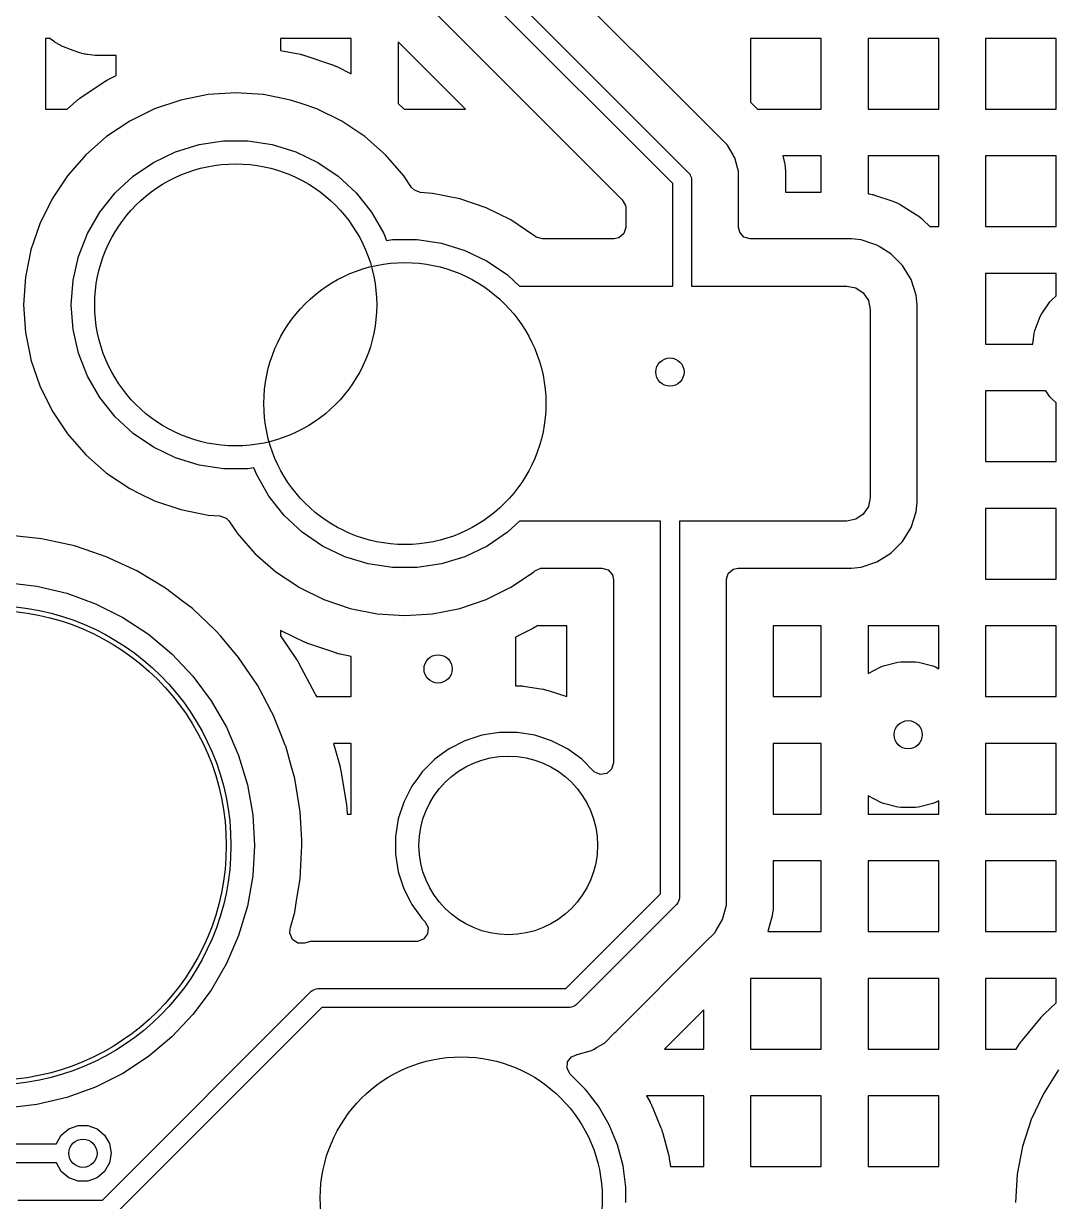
# Model space of a CAD drawing. Extents: x 2.49 to 8.57, y -5.87 to -1.87.
# Drawn here: x 6.8671 to 7.3001, y -3.3516 to -2.8583 of the extents above; entities that cross this region are included whole.
import ezdxf

# ---------------------------------------------------------------- set-up
doc = ezdxf.new("R2010")
doc.units = 0
doc.header["$MEASUREMENT"] = 0
doc.layers.add('BLACK', color=7, linetype='CONTINUOUS')

msp = doc.modelspace()

# ---------------------------------------------------------------- linework, layer by layer
at = {"layer": 'BLACK', "linetype": 'CONTINUOUS'}
for p, q in [((6.98642, -2.76164), (7.1457, -2.92092)), ((7.13898, -2.92533), (6.9797, -2.76605)), ((6.96824, -2.78246), (7.11784, -2.93206)), ((7.14385, -2.8912), (7.09464, -2.84199)), ((6.87806, -2.86449), (6.87631, -2.86449)), ((6.87631, -2.86449), (6.87631, -2.89409)), ((6.88006, -2.86598), (6.87806, -2.86449)), ((6.88034, -2.86618), (6.88006, -2.86598)), ((7.00434, -2.86449), (6.97473, -2.86449)), ((6.97473, -2.86449), (6.97473, -2.86951)), ((7.00434, -2.87933), (7.00434, -2.86449)), ((7.05215, -2.89409), (7.02394, -2.86589)), ((7.02394, -2.86589), (7.02394, -2.89184)), ((7.20119, -2.86449), (7.17158, -2.86449)), ((7.17158, -2.86449), (7.17158, -2.8912)), ((7.20119, -2.89409), (7.20119, -2.86449)), ((7.2504, -2.86449), (7.22079, -2.86449)), ((7.22079, -2.86449), (7.22079, -2.89409)), ((7.2504, -2.89409), (7.2504, -2.86449)), ((7.29961, -2.86449), (7.27001, -2.86449)), ((7.27001, -2.86449), (7.27001, -2.89409)), ((7.29961, -2.89409), (7.29961, -2.86449)), ((6.88094, -2.86656), (6.88034, -2.86618)), ((6.88124, -2.86674), (6.88094, -2.86656)), ((6.88247, -2.86741), (6.88124, -2.86674)), ((6.88278, -2.86757), (6.88247, -2.86741)), ((6.88342, -2.86786), (6.88278, -2.86757)), ((6.88374, -2.86799), (6.88342, -2.86786)), ((6.88781, -2.86951), (6.88374, -2.86799)), ((6.89028, -2.87043), (6.88781, -2.86951)), ((6.89057, -2.87053), (6.89028, -2.87043)), ((6.89116, -2.87071), (6.89057, -2.87053)), ((6.89145, -2.87079), (6.89116, -2.87071)), ((6.89264, -2.87107), (6.89145, -2.87079)), ((6.97473, -2.86951), (6.98303, -2.87116)), ((6.89294, -2.87113), (6.89264, -2.87107)), ((6.89355, -2.87123), (6.89294, -2.87113)), ((6.89385, -2.87128), (6.89355, -2.87123)), ((6.89707, -2.87162), (6.89385, -2.87128)), ((6.8972, -2.87163), (6.89707, -2.87162)), ((6.89746, -2.87166), (6.8972, -2.87163)), ((6.89759, -2.87166), (6.89746, -2.87166)), ((6.89811, -2.87169), (6.89759, -2.87166)), ((6.89825, -2.8717), (6.89811, -2.87169)), ((6.89851, -2.8717), (6.89825, -2.8717)), ((6.89864, -2.87171), (6.89851, -2.8717)), ((6.90591, -2.87171), (6.89864, -2.87171)), ((6.90591, -2.8801), (6.90591, -2.87171)), ((6.98303, -2.87116), (6.98318, -2.8712)), ((6.98318, -2.8712), (6.9835, -2.87127)), ((6.9835, -2.87127), (6.98365, -2.87131)), ((6.98365, -2.87131), (6.98427, -2.87147)), ((6.98427, -2.87147), (6.98442, -2.87152)), ((6.98442, -2.87152), (6.98473, -2.87161)), ((6.98473, -2.87161), (6.98488, -2.87166)), ((6.98488, -2.87166), (6.99649, -2.8756)), ((6.99649, -2.8756), (6.99664, -2.87565)), ((6.99664, -2.87565), (6.99694, -2.87577)), ((6.99694, -2.87577), (6.99709, -2.87583)), ((6.99709, -2.87583), (6.99768, -2.87607)), ((6.90255, -2.88176), (6.90591, -2.8801)), ((6.99768, -2.87607), (6.99783, -2.87614)), ((6.99783, -2.87614), (6.99812, -2.87627)), ((6.99812, -2.87627), (6.99827, -2.87634)), ((6.99827, -2.87634), (7.00434, -2.87933)), ((6.89069, -2.88953), (6.90088, -2.88272)), ((6.90088, -2.88272), (6.90102, -2.88263)), ((6.90102, -2.88263), (6.90129, -2.88246)), ((6.90129, -2.88246), (6.90143, -2.88238)), ((6.90143, -2.88238), (6.90198, -2.88206)), ((6.90198, -2.88206), (6.90212, -2.88198)), ((6.90212, -2.88198), (6.90241, -2.88183)), ((6.90241, -2.88183), (6.90255, -2.88176)), ((6.88529, -2.89409), (6.88917, -2.8907)), ((6.88917, -2.8907), (6.88929, -2.8906)), ((6.88929, -2.8906), (6.88954, -2.89039)), ((6.88954, -2.89039), (6.88966, -2.89029)), ((6.88966, -2.89029), (6.89017, -2.8899)), ((6.89017, -2.8899), (6.8903, -2.88981)), ((6.8903, -2.88981), (6.89056, -2.88962)), ((6.89056, -2.88962), (6.89069, -2.88953)), ((6.93292, -2.89033), (6.92193, -2.89406)), ((6.94432, -2.88806), (6.93292, -2.89033)), ((6.93292, -2.89033), (6.93292, -2.89033)), ((6.95591, -2.8873), (6.94432, -2.88806)), ((6.94432, -2.88806), (6.94432, -2.88806)), ((6.94432, -2.88806), (6.94432, -2.88806)), ((6.94432, -2.88806), (6.94432, -2.88806)), ((6.94432, -2.88806), (6.94432, -2.88806)), ((6.96749, -2.88806), (6.95591, -2.8873)), ((6.95591, -2.8873), (6.95591, -2.8873)), ((6.9675, -2.88806), (6.96749, -2.88806)), ((6.96749, -2.88806), (6.96749, -2.88806)), ((6.97889, -2.89033), (6.9675, -2.88806)), ((6.98333, -2.89184), (6.97889, -2.89033)), ((6.97889, -2.89033), (6.97889, -2.89033)), ((6.97889, -2.89033), (6.97889, -2.89033)), ((6.87631, -2.89409), (6.88529, -2.89409)), ((6.92193, -2.89406), (6.91151, -2.8992)), ((6.98989, -2.89406), (6.98333, -2.89184)), ((7.0003, -2.8992), (6.98989, -2.89406)), ((7.02394, -2.89184), (7.02652, -2.89409)), ((7.02652, -2.89409), (7.05215, -2.89409)), ((7.15726, -2.90461), (7.14385, -2.8912)), ((7.17158, -2.8912), (7.17447, -2.89409)), ((7.17447, -2.89409), (7.20119, -2.89409)), ((7.22079, -2.89409), (7.2504, -2.89409)), ((7.27001, -2.89409), (7.29961, -2.89409)), ((6.91151, -2.8992), (6.90185, -2.90565)), ((7.00996, -2.90565), (7.0003, -2.8992)), ((7.0003, -2.8992), (7.0003, -2.8992)), ((7.15743, -2.90478), (7.15726, -2.90461)), ((7.15726, -2.90461), (7.15726, -2.90461)), ((7.16183, -2.90918), (7.15743, -2.90478)), ((7.15743, -2.90478), (7.15743, -2.90478)), ((6.90185, -2.90565), (6.89312, -2.91331)), ((6.93073, -2.91196), (6.94057, -2.90893)), ((6.94057, -2.90893), (6.95076, -2.90739)), ((6.95076, -2.90739), (6.96105, -2.90739)), ((6.96105, -2.90739), (6.97124, -2.90893)), ((6.97124, -2.90893), (6.98108, -2.91196)), ((7.01869, -2.91331), (7.00996, -2.90565)), ((7.16421, -2.91331), (7.16183, -2.90918)), ((7.16183, -2.90918), (7.16183, -2.90918)), ((7.16183, -2.90918), (7.16183, -2.90918)), ((6.89312, -2.91331), (6.88546, -2.92204)), ((6.92146, -2.91643), (6.93073, -2.91196)), ((6.98108, -2.91196), (6.99035, -2.91643)), ((7.02635, -2.92204), (7.01869, -2.91331)), ((7.16444, -2.9137), (7.16421, -2.91331)), ((7.16494, -2.91457), (7.16444, -2.9137)), ((7.16604, -2.91868), (7.16494, -2.91457)), ((7.20119, -2.9137), (7.18501, -2.9137)), ((7.18501, -2.9137), (7.18501, -2.91372)), ((7.18501, -2.91372), (7.18501, -2.91372)), ((7.18501, -2.91372), (7.18566, -2.91613)), ((7.20119, -2.92891), (7.20119, -2.9137)), ((7.2504, -2.9137), (7.22079, -2.9137)), ((7.22079, -2.9137), (7.22079, -2.92954)), ((7.2504, -2.94331), (7.2504, -2.9137)), ((7.29961, -2.9137), (7.27001, -2.9137)), ((7.27001, -2.9137), (7.27001, -2.94331)), ((7.29961, -2.94331), (7.29961, -2.9137)), ((6.91295, -2.92223), (6.92146, -2.91643)), ((6.99035, -2.91643), (6.99886, -2.92223)), ((7.16644, -2.92017), (7.16604, -2.91868)), ((7.16656, -2.92059), (7.16644, -2.92017)), ((7.16644, -2.92017), (7.16644, -2.92017)), ((7.18566, -2.91613), (7.18573, -2.91644)), ((7.18573, -2.91644), (7.18586, -2.91708)), ((7.18586, -2.91708), (7.18591, -2.91739)), ((7.18591, -2.91739), (7.18608, -2.91866)), ((7.18608, -2.91866), (7.18611, -2.91898)), ((7.18611, -2.91898), (7.18615, -2.91963)), ((7.18615, -2.91963), (7.18616, -2.91994)), ((7.18616, -2.91994), (7.18616, -2.92891)), ((6.88546, -2.92204), (6.87901, -2.9317)), ((6.9054, -2.92923), (6.91295, -2.92223)), ((6.99886, -2.92223), (7.00641, -2.92923)), ((7.0296, -2.92691), (7.02635, -2.92204)), ((7.02635, -2.92204), (7.02635, -2.92204)), ((7.02635, -2.92204), (7.02635, -2.92204)), ((7.1457, -2.92092), (7.14619, -2.92151)), ((7.14619, -2.92151), (7.14632, -2.92183)), ((7.14632, -2.92183), (7.14677, -2.92293)), ((7.14677, -2.92293), (7.14685, -2.9237)), ((7.14685, -2.9237), (7.14685, -2.96822)), ((7.16656, -2.92954), (7.16656, -2.92059)), ((6.89898, -2.93728), (6.9054, -2.92923)), ((7.00641, -2.92923), (7.01283, -2.93728)), ((7.03076, -2.92813), (7.0296, -2.92691)), ((7.03334, -2.92907), (7.03076, -2.92813)), ((7.03836, -2.9294), (7.03334, -2.92907)), ((7.04975, -2.93167), (7.03836, -2.9294)), ((7.03836, -2.9294), (7.03836, -2.9294)), ((7.03836, -2.9294), (7.03836, -2.9294)), ((7.13898, -2.96822), (7.13898, -2.92533)), ((7.16656, -2.94364), (7.16656, -2.92954)), ((7.18616, -2.92891), (7.20119, -2.92891)), ((7.22079, -2.92954), (7.22115, -2.9296)), ((7.22115, -2.9296), (7.22141, -2.92965)), ((7.22141, -2.92965), (7.22245, -2.92987)), ((7.22245, -2.92987), (7.22271, -2.92993)), ((7.22271, -2.92993), (7.22323, -2.93007)), ((7.22323, -2.93007), (7.22349, -2.93015)), ((7.22349, -2.93015), (7.23109, -2.93267)), ((6.87901, -2.9317), (6.87387, -2.94212)), ((7.06075, -2.9354), (7.04975, -2.93167)), ((7.04975, -2.93167), (7.04975, -2.93167)), ((7.04975, -2.93167), (7.04975, -2.93167)), ((7.11784, -2.93206), (7.11916, -2.93448)), ((7.11916, -2.93448), (7.11927, -2.93551)), ((7.23109, -2.93267), (7.23136, -2.93277)), ((7.23136, -2.93277), (7.23189, -2.93298)), ((7.23189, -2.93298), (7.23215, -2.93309)), ((7.23215, -2.93309), (7.23319, -2.93358)), ((7.23319, -2.93358), (7.23344, -2.9337)), ((7.23344, -2.9337), (7.23394, -2.93397)), ((7.23394, -2.93397), (7.23419, -2.93412)), ((7.23419, -2.93412), (7.24104, -2.93834)), ((6.89383, -2.9462), (6.89898, -2.93728)), ((7.01283, -2.93728), (7.01798, -2.9462)), ((7.07117, -2.94054), (7.06075, -2.9354)), ((7.11927, -2.93551), (7.11927, -2.94364)), ((7.24104, -2.93834), (7.24128, -2.9385)), ((7.24128, -2.9385), (7.24175, -2.93883)), ((7.24175, -2.93883), (7.24197, -2.939)), ((7.24197, -2.939), (7.24287, -2.9397)), ((7.24287, -2.9397), (7.24309, -2.93989)), ((7.24309, -2.93989), (7.24352, -2.94027)), ((6.87387, -2.94212), (6.87014, -2.95311)), ((7.08082, -2.94699), (7.07117, -2.94054)), ((7.07117, -2.94054), (7.07117, -2.94054)), ((7.11927, -2.94364), (7.1185, -2.94627)), ((7.167, -2.94566), (7.16656, -2.94364)), ((7.24352, -2.94027), (7.24372, -2.94046)), ((7.24372, -2.94046), (7.24657, -2.94331)), ((7.24657, -2.94331), (7.2504, -2.94331)), ((7.27001, -2.94331), (7.29961, -2.94331)), ((6.89007, -2.95579), (6.89383, -2.9462)), ((7.01798, -2.9462), (7.01912, -2.94911)), ((7.01912, -2.94911), (7.02162, -2.94873)), ((7.02162, -2.94873), (7.03192, -2.94873)), ((7.03192, -2.94873), (7.0421, -2.95026)), ((7.08083, -2.94699), (7.08082, -2.94699)), ((7.08082, -2.94699), (7.08082, -2.94699)), ((7.08118, -2.94731), (7.08083, -2.94699)), ((7.08176, -2.94774), (7.08118, -2.94731)), ((7.0844, -2.94852), (7.08176, -2.94774)), ((7.11439, -2.94852), (7.0844, -2.94852)), ((7.11642, -2.94808), (7.11439, -2.94852)), ((7.1185, -2.94627), (7.11642, -2.94808)), ((7.1688, -2.94774), (7.167, -2.94566)), ((7.17144, -2.94852), (7.1688, -2.94774)), ((7.21378, -2.94852), (7.17144, -2.94852)), ((7.21783, -2.94893), (7.21378, -2.94852)), ((7.21378, -2.94852), (7.21378, -2.94852)), ((7.22283, -2.95059), (7.21783, -2.94893)), ((7.21783, -2.94893), (7.21783, -2.94893)), ((6.87014, -2.95312), (6.86787, -2.96451)), ((6.87014, -2.95311), (6.87014, -2.95312)), ((7.0421, -2.95026), (7.05194, -2.9533)), ((7.05194, -2.9533), (7.06122, -2.95777)), ((7.22438, -2.9511), (7.22283, -2.95059)), ((7.22536, -2.95171), (7.22438, -2.9511)), ((7.22438, -2.9511), (7.22438, -2.9511)), ((7.23026, -2.95473), (7.22536, -2.95171)), ((7.23515, -2.95961), (7.23026, -2.95473)), ((6.88778, -2.96583), (6.89007, -2.95579)), ((7.06122, -2.95777), (7.06973, -2.96357)), ((7.23877, -2.96549), (7.23515, -2.95961)), ((6.86787, -2.96451), (6.86711, -2.9761)), ((6.86787, -2.96451), (6.86787, -2.96451)), ((7.06973, -2.96357), (7.07474, -2.96822)), ((7.29961, -2.96291), (7.27001, -2.96291)), ((7.27001, -2.96291), (7.27001, -2.99252)), ((7.29961, -2.96425), (7.29961, -2.96291)), ((7.29961, -2.97228), (7.29961, -2.96425)), ((6.88701, -2.9761), (6.88778, -2.96583)), ((7.07474, -2.96822), (7.13898, -2.96822)), ((7.14685, -2.96822), (7.21181, -2.96822)), ((7.21181, -2.96822), (7.21558, -2.96897)), ((7.21558, -2.96897), (7.21877, -2.97111)), ((7.24093, -2.97201), (7.23877, -2.96549)), ((7.21877, -2.97111), (7.2209, -2.9743)), ((7.2209, -2.9743), (7.22165, -2.97806)), ((7.24094, -2.97205), (7.24093, -2.97201)), ((7.24123, -2.97486), (7.24094, -2.97205)), ((7.24094, -2.97205), (7.24094, -2.97205)), ((7.29692, -2.97486), (7.2977, -2.97398)), ((7.2977, -2.97398), (7.29961, -2.97228)), ((6.86711, -2.9761), (6.86711, -2.9761)), ((6.86711, -2.9761), (6.86787, -2.98769)), ((6.88778, -2.98636), (6.88701, -2.9761)), ((7.22165, -2.97806), (7.22165, -3.0568)), ((7.24136, -2.9761), (7.24123, -2.97486)), ((7.24136, -2.99252), (7.24136, -2.9761)), ((7.29339, -2.97997), (7.29692, -2.97486)), ((7.29064, -2.98682), (7.29285, -2.98101)), ((7.29285, -2.98101), (7.29339, -2.97997)), ((6.86787, -2.98769), (6.86787, -2.98769)), ((6.86787, -2.98769), (6.86787, -2.98769)), ((6.86787, -2.98769), (6.86996, -2.99817)), ((6.89007, -2.9964), (6.88778, -2.98636)), ((7.28981, -2.99252), (7.29036, -2.98797)), ((7.29036, -2.98797), (7.29064, -2.98682)), ((7.24136, -3.04173), (7.24136, -2.99252)), ((7.27001, -2.99252), (7.28981, -2.99252)), ((6.86996, -2.99817), (6.87014, -2.99908)), ((6.87014, -2.99908), (6.87014, -2.99908)), ((6.87014, -2.99908), (6.87387, -3.01008)), ((6.89383, -3.00599), (6.89007, -2.9964)), ((6.89898, -3.01491), (6.89383, -3.00599)), ((6.87387, -3.01008), (6.87901, -3.02049)), ((7.29522, -3.01213), (7.27001, -3.01213)), ((7.27001, -3.01213), (7.27001, -3.04173)), ((7.29692, -3.01459), (7.29522, -3.01213)), ((6.9054, -3.02296), (6.89898, -3.01491)), ((7.2977, -3.01547), (7.29692, -3.01459)), ((7.29961, -3.01716), (7.2977, -3.01547)), ((7.29961, -3.0252), (7.29961, -3.01716)), ((6.87901, -3.02049), (6.87901, -3.02049)), ((6.87901, -3.02049), (6.88546, -3.03015)), ((6.91295, -3.02996), (6.9054, -3.02296)), ((7.29961, -3.04173), (7.29961, -3.0252)), ((6.88546, -3.03015), (6.89312, -3.03888)), ((6.92146, -3.03576), (6.91295, -3.02996)), ((6.93073, -3.04023), (6.92146, -3.03576)), ((6.89312, -3.03888), (6.90185, -3.04654)), ((6.94057, -3.04327), (6.93073, -3.04023)), ((6.95076, -3.0448), (6.94057, -3.04327)), ((7.24136, -3.05877), (7.24136, -3.04173)), ((7.27001, -3.04173), (7.29961, -3.04173)), ((6.90185, -3.04654), (6.91151, -3.05299)), ((6.96105, -3.0448), (6.95076, -3.0448)), ((6.96356, -3.04442), (6.96105, -3.0448)), ((6.9647, -3.04733), (6.96356, -3.04442)), ((6.96985, -3.05625), (6.9647, -3.04733)), ((6.91151, -3.05299), (6.91151, -3.05299)), ((6.91151, -3.05299), (6.91537, -3.0549)), ((6.91537, -3.0549), (6.92193, -3.05813)), ((6.92193, -3.05813), (6.93292, -3.06186)), ((6.97627, -3.0643), (6.96985, -3.05625)), ((7.22165, -3.0568), (7.2209, -3.06057)), ((6.93292, -3.06186), (6.94432, -3.06413)), ((7.2209, -3.06057), (7.21877, -3.06376)), ((7.23877, -3.06938), (7.24094, -3.06282)), ((7.24094, -3.06282), (7.24136, -3.05877)), ((7.29961, -3.06134), (7.27001, -3.06134)), ((7.27001, -3.06134), (7.27001, -3.09095)), ((7.29961, -3.09095), (7.29961, -3.06134)), ((6.94432, -3.06413), (6.94933, -3.06446)), ((6.94933, -3.06446), (6.95192, -3.0654)), ((6.95192, -3.0654), (6.95307, -3.06662)), ((6.95307, -3.06662), (6.95633, -3.07149)), ((6.98381, -3.0713), (6.97627, -3.0643)), ((7.07474, -3.06665), (7.06973, -3.0713)), ((7.13386, -3.06665), (7.07474, -3.06665)), ((7.13386, -3.22278), (7.13386, -3.06665)), ((7.21181, -3.06665), (7.14173, -3.06665)), ((7.14173, -3.06665), (7.14173, -3.22441)), ((7.21558, -3.0659), (7.21181, -3.06665)), ((7.21877, -3.06376), (7.21558, -3.0659)), ((6.8746, -3.07406), (6.86059, -3.07253)), ((6.95633, -3.07149), (6.95655, -3.07175)), ((6.95655, -3.07175), (6.96399, -3.08022)), ((6.99232, -3.0771), (6.98381, -3.0713)), ((7.06973, -3.0713), (7.06122, -3.0771)), ((7.23515, -3.07526), (7.23877, -3.06938)), ((6.88836, -3.07709), (6.8746, -3.07406)), ((6.8929, -3.07861), (6.88836, -3.07709)), ((7.0016, -3.08157), (6.99232, -3.0771)), ((7.06122, -3.0771), (7.05194, -3.08157)), ((7.23026, -3.08014), (7.23515, -3.07526)), ((6.90171, -3.08158), (6.8929, -3.07861)), ((6.9145, -3.0875), (6.90171, -3.08158)), ((6.90171, -3.08158), (6.90171, -3.08158)), ((6.90171, -3.08158), (6.90171, -3.08158)), ((6.96399, -3.08022), (6.97272, -3.08788)), ((7.01144, -3.0846), (7.0016, -3.08157)), ((7.05194, -3.08157), (7.0421, -3.0846)), ((7.22438, -3.08377), (7.23026, -3.08014)), ((6.92657, -3.09477), (6.9145, -3.0875)), ((6.9145, -3.0875), (6.9145, -3.0875)), ((6.9145, -3.0875), (6.9145, -3.0875)), ((6.9145, -3.0875), (6.9145, -3.0875)), ((6.97272, -3.08788), (6.98164, -3.09384)), ((7.02162, -3.08614), (7.01144, -3.0846)), ((7.03192, -3.08614), (7.02162, -3.08614)), ((7.0421, -3.0846), (7.03192, -3.08614)), ((7.07603, -3.09108), (7.08082, -3.08788)), ((7.08082, -3.08788), (7.08082, -3.08788)), ((7.08082, -3.08788), (7.08082, -3.08788)), ((7.08082, -3.08788), (7.08083, -3.08788)), ((7.08083, -3.08788), (7.08118, -3.08756)), ((7.08118, -3.08756), (7.08368, -3.08641)), ((7.08368, -3.08641), (7.0844, -3.08635)), ((7.0844, -3.08635), (7.10927, -3.08635)), ((7.10927, -3.08635), (7.11191, -3.08713)), ((7.11191, -3.08713), (7.11371, -3.08921)), ((7.16221, -3.08859), (7.16429, -3.08679)), ((7.16429, -3.08679), (7.16632, -3.08635)), ((7.16632, -3.08635), (7.21378, -3.08635)), ((7.21378, -3.08635), (7.21783, -3.08594)), ((7.21378, -3.08635), (7.21378, -3.08635)), ((7.21783, -3.08594), (7.22438, -3.08377)), ((6.85995, -3.09242), (6.87269, -3.09391)), ((7.07117, -3.09433), (7.07603, -3.09108)), ((7.11371, -3.08921), (7.11415, -3.09123)), ((7.11415, -3.09123), (7.11415, -3.16792)), ((7.16144, -3.09123), (7.16152, -3.09095)), ((7.16144, -3.14016), (7.16144, -3.09123)), ((7.16152, -3.09095), (7.16221, -3.08859)), ((7.27001, -3.09095), (7.29961, -3.09095)), ((6.87269, -3.09391), (6.88516, -3.09687)), ((6.88516, -3.09687), (6.89721, -3.10125)), ((6.93365, -3.10015), (6.92657, -3.09477)), ((6.98164, -3.09384), (6.98238, -3.09433)), ((6.98238, -3.09433), (6.99279, -3.09947)), ((7.06075, -3.09947), (7.07117, -3.09433)), ((6.89721, -3.10125), (6.90866, -3.10701)), ((6.93779, -3.10329), (6.93365, -3.10015)), ((6.99279, -3.09947), (7.00379, -3.1032)), ((7.04975, -3.1032), (7.06075, -3.09947)), ((6.90866, -3.10701), (6.91937, -3.11405)), ((6.94703, -3.11205), (6.93779, -3.10329)), ((6.93779, -3.10329), (6.93779, -3.10329)), ((6.93779, -3.10329), (6.93779, -3.10329)), ((7.00379, -3.1032), (7.01518, -3.10547)), ((7.01518, -3.10547), (7.01519, -3.10547)), ((7.01519, -3.10547), (7.02677, -3.10623)), ((7.02677, -3.10623), (7.03605, -3.10562)), ((7.02677, -3.10623), (7.02677, -3.10623)), ((7.02677, -3.10623), (7.02677, -3.10623)), ((7.03605, -3.10562), (7.03836, -3.10547)), ((7.03836, -3.10547), (7.04975, -3.1032)), ((6.94802, -3.11298), (6.94703, -3.11205)), ((6.98039, -3.11521), (6.97473, -3.11242)), ((6.97473, -3.11242), (6.97473, -3.11473)), ((7.08013, -3.11177), (7.07316, -3.11521)), ((7.08027, -3.1117), (7.08013, -3.11177)), ((7.08055, -3.11155), (7.08027, -3.1117)), ((7.08069, -3.11147), (7.08055, -3.11155)), ((7.08125, -3.11115), (7.08069, -3.11147)), ((7.08139, -3.11107), (7.08125, -3.11115)), ((7.08166, -3.1109), (7.08139, -3.11107)), ((7.08179, -3.11081), (7.08166, -3.1109)), ((7.08218, -3.11055), (7.08179, -3.11081)), ((7.09455, -3.11055), (7.08218, -3.11055)), ((7.09455, -3.14011), (7.09455, -3.11055)), ((7.20119, -3.11055), (7.18104, -3.11055)), ((7.18104, -3.11055), (7.18104, -3.14016)), ((7.20119, -3.13053), (7.20119, -3.11055)), ((7.2504, -3.11055), (7.22079, -3.11055)), ((7.22079, -3.11055), (7.22079, -3.13053)), ((7.2504, -3.12847), (7.2504, -3.11055)), ((7.29961, -3.11055), (7.27001, -3.11055)), ((7.27001, -3.11055), (7.27001, -3.14016)), ((7.29961, -3.14016), (7.29961, -3.11055)), ((6.91937, -3.11405), (6.92919, -3.12229)), ((6.9495, -3.11473), (6.94802, -3.11298)), ((6.95714, -3.12372), (6.9495, -3.11473)), ((6.97473, -3.11473), (6.98142, -3.1246)), ((6.98441, -3.11719), (6.98039, -3.11521)), ((6.98455, -3.11726), (6.98441, -3.11719)), ((6.98485, -3.1174), (6.98455, -3.11726)), ((6.98499, -3.11746), (6.98485, -3.1174)), ((6.98559, -3.11771), (6.98499, -3.11746)), ((7.07316, -3.11521), (7.07316, -3.1356)), ((6.92919, -3.12229), (6.93799, -3.13162)), ((6.98573, -3.11776), (6.98559, -3.11771)), ((6.98604, -3.11788), (6.98573, -3.11776)), ((6.98619, -3.11793), (6.98604, -3.11788)), ((6.99779, -3.12187), (6.98619, -3.11793)), ((6.99794, -3.12192), (6.99779, -3.12187)), ((6.99825, -3.12201), (6.99794, -3.12192)), ((6.99841, -3.12206), (6.99825, -3.12201)), ((6.99903, -3.12222), (6.99841, -3.12206)), ((6.99918, -3.12226), (6.99903, -3.12222)), ((6.99949, -3.12234), (6.99918, -3.12226)), ((6.99965, -3.12237), (6.99949, -3.12234)), ((7.00434, -3.1233), (6.99965, -3.12237)), ((6.96505, -3.13538), (6.95714, -3.12372)), ((6.95714, -3.12372), (6.95714, -3.12372)), ((6.95714, -3.12372), (6.95714, -3.12372)), ((6.98142, -3.1246), (6.9815, -3.12471)), ((6.9815, -3.12471), (6.98164, -3.12494)), ((6.98164, -3.12494), (6.98171, -3.12505)), ((6.98171, -3.12505), (6.98198, -3.1255)), ((6.98198, -3.1255), (6.98205, -3.12562)), ((6.98205, -3.12562), (6.98218, -3.12585)), ((6.98218, -3.12585), (6.98225, -3.12597)), ((6.98225, -3.12597), (6.98909, -3.13888)), ((7.00434, -3.14016), (7.00434, -3.1233)), ((7.22615, -3.12772), (7.22725, -3.1273)), ((7.22725, -3.1273), (7.23328, -3.12581)), ((7.23328, -3.12581), (7.23445, -3.12567)), ((7.23445, -3.12567), (7.24067, -3.12567)), ((7.24067, -3.12567), (7.24184, -3.12581)), ((7.24184, -3.12581), (7.24787, -3.1273)), ((7.24787, -3.1273), (7.24897, -3.12772)), ((6.93799, -3.13162), (6.94564, -3.1419)), ((7.20119, -3.14016), (7.20119, -3.13053)), ((7.22079, -3.13053), (7.22615, -3.12772)), ((7.24897, -3.12772), (7.2504, -3.12847)), ((6.96738, -3.13978), (6.96505, -3.13538)), ((6.96505, -3.13538), (6.96505, -3.13538)), ((6.96505, -3.13538), (6.96505, -3.13538)), ((7.07316, -3.1356), (7.07418, -3.1356)), ((7.07418, -3.1356), (7.07437, -3.13561)), ((7.07437, -3.13561), (7.07476, -3.13562)), ((7.07476, -3.13562), (7.07495, -3.13563)), ((7.07495, -3.13563), (7.07572, -3.13569)), ((7.07572, -3.13569), (7.07591, -3.13571)), ((7.07591, -3.13571), (7.07629, -3.13576)), ((7.07629, -3.13576), (7.07649, -3.13579)), ((7.07649, -3.13579), (7.08459, -3.13707)), ((7.08459, -3.13707), (7.08478, -3.1371)), ((7.08478, -3.1371), (7.08516, -3.13718)), ((7.08516, -3.13718), (7.08535, -3.13722)), ((7.08535, -3.13722), (7.0861, -3.1374)), ((6.94564, -3.1419), (6.95205, -3.153)), ((6.97098, -3.14657), (6.96738, -3.13978)), ((6.98909, -3.13888), (6.98915, -3.139)), ((6.98915, -3.139), (6.98927, -3.13924)), ((6.98927, -3.13924), (6.98933, -3.13936)), ((6.98933, -3.13936), (6.98955, -3.13984)), ((6.98955, -3.13984), (6.98961, -3.13996)), ((6.98961, -3.13996), (6.98969, -3.14016)), ((6.98969, -3.14016), (7.00434, -3.14016)), ((7.0861, -3.1374), (7.08628, -3.13745)), ((7.08628, -3.13745), (7.08666, -3.13755)), ((7.08666, -3.13755), (7.08684, -3.13761)), ((7.08684, -3.13761), (7.09455, -3.14011)), ((7.16144, -3.18937), (7.16144, -3.14016)), ((7.18104, -3.14016), (7.20119, -3.14016)), ((7.27001, -3.14016), (7.29961, -3.14016)), ((6.97165, -3.14783), (6.97098, -3.14657)), ((6.97496, -3.15614), (6.97165, -3.14783)), ((6.97165, -3.14783), (6.97165, -3.14783)), ((6.95205, -3.153), (6.95713, -3.16477)), ((6.9764, -3.15976), (6.97496, -3.15614)), ((7.05901, -3.15637), (7.05194, -3.15867)), ((7.06636, -3.15521), (7.05901, -3.15637)), ((7.0738, -3.15521), (7.06636, -3.15521)), ((7.06636, -3.15521), (7.06636, -3.15521)), ((7.08115, -3.15637), (7.0738, -3.15521)), ((7.0738, -3.15521), (7.0738, -3.15521)), ((7.08822, -3.15867), (7.08115, -3.15637)), ((6.9768, -3.16076), (6.9764, -3.15976)), ((6.97686, -3.16092), (6.9768, -3.16076)), ((6.97915, -3.16915), (6.97686, -3.16092)), ((6.97686, -3.16092), (6.97686, -3.16092)), ((7.00434, -3.15976), (6.99689, -3.15976)), ((6.99689, -3.15976), (6.9996, -3.16951)), ((7.00434, -3.18937), (7.00434, -3.15976)), ((7.05194, -3.15867), (7.04531, -3.16205)), ((7.09465, -3.16195), (7.08822, -3.15867)), ((7.09485, -3.16205), (7.09465, -3.16195)), ((7.20119, -3.15976), (7.18104, -3.15976)), ((7.18104, -3.15976), (7.18104, -3.18937)), ((7.20119, -3.18937), (7.20119, -3.15976)), ((7.29961, -3.15976), (7.27001, -3.15976)), ((7.27001, -3.15976), (7.27001, -3.18937)), ((7.29961, -3.18937), (7.29961, -3.15976)), ((6.95713, -3.16477), (6.96081, -3.17705)), ((7.03929, -3.16642), (7.03403, -3.17168)), ((7.04258, -3.16403), (7.03929, -3.16642)), ((7.03929, -3.16642), (7.03929, -3.16642)), ((7.03929, -3.16642), (7.03929, -3.16642)), ((7.04531, -3.16205), (7.04258, -3.16403)), ((7.10087, -3.16642), (7.09485, -3.16205)), ((7.10582, -3.17137), (7.10087, -3.16642)), ((7.10087, -3.16642), (7.10087, -3.16642)), ((6.98063, -3.1745), (6.97915, -3.16915)), ((6.9996, -3.16951), (6.99963, -3.16964)), ((6.99963, -3.16964), (6.99969, -3.1699)), ((6.99969, -3.1699), (6.99972, -3.17003)), ((6.99972, -3.17003), (6.99984, -3.17054)), ((6.99984, -3.17054), (6.99986, -3.17067)), ((6.99986, -3.17067), (6.99991, -3.17094)), ((6.99991, -3.17094), (6.99994, -3.17107)), ((6.99994, -3.17107), (7.0023, -3.18549)), ((7.03403, -3.17168), (7.03246, -3.17384)), ((7.03403, -3.17168), (7.03403, -3.17168)), ((7.03403, -3.17168), (7.03403, -3.17168)), ((7.10607, -3.17161), (7.10582, -3.17137)), ((7.10858, -3.17275), (7.10607, -3.17161)), ((7.11338, -3.17056), (7.1113, -3.17236)), ((7.11415, -3.16792), (7.11338, -3.17056)), ((6.98291, -3.18836), (6.98063, -3.1745)), ((6.98063, -3.1745), (6.98063, -3.1745)), ((6.98063, -3.1745), (6.98063, -3.1745)), ((7.03246, -3.17384), (7.02966, -3.1777)), ((7.1113, -3.17236), (7.10858, -3.17275)), ((6.96081, -3.17705), (6.96303, -3.18968)), ((7.02966, -3.1777), (7.02628, -3.18433)), ((7.0023, -3.18549), (7.00232, -3.18563)), ((7.00232, -3.18563), (7.00236, -3.18589)), ((7.00236, -3.18589), (7.00238, -3.18602)), ((7.00238, -3.18602), (7.00243, -3.18655)), ((7.00243, -3.18655), (7.00244, -3.18668)), ((7.02628, -3.18433), (7.02398, -3.19141)), ((7.22615, -3.18457), (7.22079, -3.18176)), ((7.22079, -3.18176), (7.22079, -3.18937)), ((7.22725, -3.18498), (7.22615, -3.18457)), ((7.23328, -3.18647), (7.22725, -3.18498)), ((7.23445, -3.18661), (7.23328, -3.18647)), ((7.24067, -3.18661), (7.23445, -3.18661)), ((7.24184, -3.18647), (7.24067, -3.18661)), ((7.24787, -3.18498), (7.24184, -3.18647)), ((7.24897, -3.18457), (7.24787, -3.18498)), ((7.2504, -3.18382), (7.24897, -3.18457)), ((7.2504, -3.18937), (7.2504, -3.18382)), ((6.96303, -3.18968), (6.96378, -3.20247)), ((6.98291, -3.1884), (6.98291, -3.18836)), ((6.98356, -3.20027), (6.98291, -3.1884)), ((7.00244, -3.18668), (7.00247, -3.18695)), ((7.00247, -3.18695), (7.00248, -3.18708)), ((7.00248, -3.18708), (7.0026, -3.18937)), ((7.0026, -3.18937), (7.00434, -3.18937)), ((7.02398, -3.19141), (7.02281, -3.19875)), ((7.16144, -3.221), (7.16144, -3.18937)), ((7.18104, -3.18937), (7.20119, -3.18937)), ((7.22079, -3.18937), (7.2504, -3.18937)), ((7.27001, -3.18937), (7.29961, -3.18937)), ((6.9836, -3.20113), (6.98356, -3.20027)), ((6.98368, -3.20247), (6.9836, -3.20113)), ((7.02281, -3.19875), (7.02281, -3.20619)), ((6.96378, -3.20247), (6.96303, -3.21527)), ((6.98291, -3.21654), (6.98368, -3.20247)), ((7.02281, -3.20619), (7.02398, -3.21354)), ((7.20119, -3.20898), (7.18104, -3.20898)), ((7.18104, -3.20898), (7.18104, -3.22072)), ((7.20119, -3.23858), (7.20119, -3.20898)), ((7.2504, -3.20898), (7.22079, -3.20898)), ((7.22079, -3.20898), (7.22079, -3.23858)), ((7.2504, -3.23858), (7.2504, -3.20898)), ((7.29961, -3.20898), (7.27001, -3.20898)), ((7.27001, -3.20898), (7.27001, -3.23858)), ((7.29961, -3.23858), (7.29961, -3.20898)), ((6.96303, -3.21527), (6.96081, -3.2279)), ((7.02398, -3.21354), (7.02628, -3.22062)), ((6.98143, -3.22559), (6.98291, -3.21654)), ((6.98291, -3.21654), (6.98291, -3.21654)), ((6.98291, -3.21654), (6.98291, -3.21654)), ((7.02628, -3.22062), (7.02925, -3.22646)), ((7.16144, -3.2213), (7.16144, -3.221)), ((7.16144, -3.221), (7.16144, -3.221)), ((7.18104, -3.22072), (7.18104, -3.22073)), ((7.18104, -3.22073), (7.18104, -3.22816)), ((6.98063, -3.23045), (6.98143, -3.22559)), ((7.0942, -3.26244), (7.13386, -3.22278)), ((7.14166, -3.22518), (7.14107, -3.2266)), ((7.14173, -3.22441), (7.14166, -3.22518)), ((7.16144, -3.22752), (7.16144, -3.2213)), ((6.96081, -3.2279), (6.95713, -3.24018)), ((6.97884, -3.23689), (6.98063, -3.23045)), ((7.02925, -3.22646), (7.02966, -3.22725)), ((7.02966, -3.22725), (7.03403, -3.23326)), ((7.14058, -3.22719), (7.09861, -3.26916)), ((7.14107, -3.2266), (7.14058, -3.22719)), ((7.15983, -3.23353), (7.16144, -3.22752)), ((7.18074, -3.23103), (7.18061, -3.23167)), ((7.18079, -3.23072), (7.18074, -3.23103)), ((7.18096, -3.22944), (7.18079, -3.23072)), ((7.18099, -3.22913), (7.18096, -3.22944)), ((7.18103, -3.22848), (7.18099, -3.22913)), ((7.18104, -3.22816), (7.18103, -3.22848)), ((7.03403, -3.23326), (7.03403, -3.23326)), ((7.03403, -3.23326), (7.03517, -3.2344)), ((7.03517, -3.2344), (7.03648, -3.23682)), ((7.15691, -3.23858), (7.15889, -3.23515)), ((7.15889, -3.23515), (7.15983, -3.23353)), ((7.18054, -3.23198), (7.17877, -3.23858)), ((7.18061, -3.23167), (7.18054, -3.23198)), ((6.95713, -3.24018), (6.95205, -3.25195)), ((6.97856, -3.23929), (6.9787, -3.23741)), ((6.97964, -3.24182), (6.97856, -3.23929)), ((6.9787, -3.23741), (6.97884, -3.23689)), ((7.03629, -3.23956), (7.03464, -3.24176)), ((7.03648, -3.23682), (7.03629, -3.23956)), ((7.15231, -3.24333), (7.15671, -3.23893)), ((7.15671, -3.23893), (7.15691, -3.23858)), ((7.17877, -3.23858), (7.20119, -3.23858)), ((7.22079, -3.23858), (7.2504, -3.23858)), ((7.27001, -3.23858), (7.29961, -3.23858)), ((6.98192, -3.24336), (6.97964, -3.24182)), ((6.98467, -3.24343), (6.98192, -3.24336)), ((6.98726, -3.24274), (6.98467, -3.24343)), ((6.99348, -3.24274), (6.98726, -3.24274)), ((6.99378, -3.24274), (6.99348, -3.24274)), ((7.03171, -3.24274), (6.99378, -3.24274)), ((6.99378, -3.24274), (6.99378, -3.24274)), ((7.03206, -3.24272), (7.03171, -3.24274)), ((7.03464, -3.24176), (7.03206, -3.24272)), ((7.11515, -3.28049), (7.15191, -3.24373)), ((7.15191, -3.24373), (7.15231, -3.24333)), ((7.15191, -3.24373), (7.15191, -3.24373)), ((7.15231, -3.24333), (7.15231, -3.24333)), ((6.95205, -3.25195), (6.94564, -3.26305)), ((7.20119, -3.25819), (7.17158, -3.25819)), ((7.17158, -3.25819), (7.17158, -3.2878)), ((7.20119, -3.2878), (7.20119, -3.25819)), ((7.2504, -3.25819), (7.22079, -3.25819)), ((7.22079, -3.25819), (7.22079, -3.2878)), ((7.2504, -3.2878), (7.2504, -3.25819)), ((7.29961, -3.25819), (7.27001, -3.25819)), ((7.27001, -3.25819), (7.27001, -3.2878)), ((7.29961, -3.26837), (7.29961, -3.25819)), ((6.90008, -3.3511), (6.98759, -3.26359)), ((6.94564, -3.26305), (6.93799, -3.27333)), ((6.98759, -3.26359), (6.98818, -3.2631)), ((6.98818, -3.2631), (6.9896, -3.26252)), ((6.9896, -3.26252), (6.99037, -3.26244)), ((6.99037, -3.26244), (7.0942, -3.26244)), ((6.992, -3.27031), (6.90682, -3.3555)), ((7.09583, -3.27031), (6.992, -3.27031)), ((7.0966, -3.27024), (7.09583, -3.27031)), ((7.09801, -3.26965), (7.0966, -3.27024)), ((7.09861, -3.26916), (7.09801, -3.26965)), ((7.29449, -3.27318), (7.29961, -3.26837)), ((6.93799, -3.27333), (6.92919, -3.28266)), ((7.15197, -3.27139), (7.13557, -3.2878)), ((7.15197, -3.2878), (7.15197, -3.27139)), ((7.28525, -3.28416), (7.29323, -3.27452)), ((7.29323, -3.27452), (7.29333, -3.27441)), ((7.29333, -3.27441), (7.29353, -3.27417)), ((7.29353, -3.27417), (7.29363, -3.27406)), ((7.29363, -3.27406), (7.29405, -3.27361)), ((7.29405, -3.27361), (7.29416, -3.2735)), ((7.29416, -3.2735), (7.29438, -3.27328)), ((7.29438, -3.27328), (7.29449, -3.27318)), ((6.92919, -3.28266), (6.91937, -3.2909)), ((7.10707, -3.28718), (7.11034, -3.2853)), ((7.11034, -3.2853), (7.11475, -3.28089)), ((7.11475, -3.28089), (7.11515, -3.28049)), ((7.11475, -3.28089), (7.11475, -3.28089)), ((7.11515, -3.28049), (7.11515, -3.28049)), ((7.28425, -3.28553), (7.28442, -3.28527)), ((7.28442, -3.28527), (7.28451, -3.28515)), ((7.28451, -3.28515), (7.28488, -3.28465)), ((7.28488, -3.28465), (7.28497, -3.28452)), ((7.28497, -3.28452), (7.28516, -3.28428)), ((7.28516, -3.28428), (7.28525, -3.28416)), ((7.09659, -3.29096), (7.09864, -3.29013)), ((7.09863, -3.2901), (7.09882, -3.29005)), ((7.09864, -3.29013), (7.09863, -3.2901)), ((7.09882, -3.29005), (7.09888, -3.29003)), ((7.09888, -3.29003), (7.09894, -3.29002)), ((7.09894, -3.29002), (7.10495, -3.28841)), ((7.09894, -3.29002), (7.09894, -3.29002)), ((7.10495, -3.28841), (7.10553, -3.28808)), ((7.10553, -3.28808), (7.10601, -3.2878)), ((7.10601, -3.2878), (7.10707, -3.28718)), ((7.10707, -3.28718), (7.10707, -3.28718)), ((7.10707, -3.28718), (7.10707, -3.28718)), ((7.13557, -3.2878), (7.15197, -3.2878)), ((7.17158, -3.2878), (7.20119, -3.2878)), ((7.22079, -3.2878), (7.2504, -3.2878)), ((7.27001, -3.2878), (7.28281, -3.2878)), ((7.28281, -3.2878), (7.28417, -3.28565)), ((7.28417, -3.28565), (7.28425, -3.28553)), ((6.91937, -3.2909), (6.90866, -3.29794)), ((7.09475, -3.2959), (7.09494, -3.29316)), ((7.09494, -3.29316), (7.09659, -3.29096)), ((6.90866, -3.29794), (6.89721, -3.30369)), ((7.09606, -3.29832), (7.09475, -3.2959)), ((7.10232, -3.30457), (7.09606, -3.29832)), ((7.30056, -3.29642), (7.29418, -3.30646)), ((6.89721, -3.30369), (6.88516, -3.30808)), ((7.10321, -3.30573), (7.10232, -3.30457)), ((7.10232, -3.30457), (7.10232, -3.30457)), ((7.10232, -3.30457), (7.10232, -3.30457)), ((6.88516, -3.30808), (6.87269, -3.31104)), ((7.10449, -3.3074), (7.10321, -3.30573)), ((7.10782, -3.31174), (7.10449, -3.3074)), ((7.15197, -3.3074), (7.12795, -3.3074)), ((7.12795, -3.3074), (7.12948, -3.31004)), ((7.15197, -3.33701), (7.15197, -3.3074)), ((7.20119, -3.3074), (7.17158, -3.3074)), ((7.17158, -3.3074), (7.17158, -3.33701)), ((7.20119, -3.33701), (7.20119, -3.3074)), ((7.2504, -3.3074), (7.22079, -3.3074)), ((7.22079, -3.3074), (7.22079, -3.33701)), ((7.2504, -3.33701), (7.2504, -3.3074)), ((7.29418, -3.30646), (7.28912, -3.31722)), ((7.29418, -3.30646), (7.29418, -3.30646)), ((6.87269, -3.31104), (6.85995, -3.31252)), ((7.11234, -3.31957), (7.10782, -3.31174)), ((7.10782, -3.31174), (7.10782, -3.31174)), ((7.10782, -3.31174), (7.10782, -3.31174)), ((7.12948, -3.31004), (7.12955, -3.31018)), ((7.12955, -3.31018), (7.12971, -3.31046)), ((7.12971, -3.31046), (7.12978, -3.31061)), ((7.12978, -3.31061), (7.13006, -3.31118)), ((7.13006, -3.31118), (7.13013, -3.31133)), ((7.13013, -3.31133), (7.13026, -3.31162)), ((7.13026, -3.31162), (7.13033, -3.31177)), ((7.13033, -3.31177), (7.13403, -3.32071)), ((6.88602, -3.32118), (6.88988, -3.31978)), ((6.88988, -3.31978), (6.89398, -3.31978)), ((6.89398, -3.31978), (6.89783, -3.32118)), ((7.1137, -3.32285), (7.11234, -3.31957)), ((7.11234, -3.31957), (7.11234, -3.31957)), ((7.11234, -3.31957), (7.11234, -3.31957)), ((7.28912, -3.31722), (7.28545, -3.32853)), ((7.28912, -3.31722), (7.28912, -3.31722)), ((6.88083, -3.32737), (6.88288, -3.32382)), ((6.88288, -3.32382), (6.88602, -3.32118)), ((6.89783, -3.32118), (6.90098, -3.32382)), ((6.90098, -3.32382), (6.90303, -3.32737)), ((7.11579, -3.32791), (7.1137, -3.32285)), ((7.13403, -3.32071), (7.13409, -3.32085)), ((7.13409, -3.32085), (7.1342, -3.32115)), ((7.1342, -3.32115), (7.13426, -3.32131)), ((7.13426, -3.32131), (7.13446, -3.32191)), ((7.13446, -3.32191), (7.13451, -3.32207)), ((7.13451, -3.32207), (7.1346, -3.32237)), ((7.1346, -3.32237), (7.13465, -3.32253)), ((7.13465, -3.32253), (7.13715, -3.33187)), ((6.8157, -3.32747), (6.88081, -3.32747)), ((6.88081, -3.32747), (6.88083, -3.32737)), ((6.90303, -3.32737), (6.90374, -3.33141)), ((7.11813, -3.33664), (7.11579, -3.32791)), ((7.28545, -3.32853), (7.28322, -3.34021)), ((6.90374, -3.33141), (6.90303, -3.33545)), ((7.13715, -3.33187), (7.13719, -3.33203)), ((7.13719, -3.33203), (7.13726, -3.33234)), ((7.13726, -3.33234), (7.1373, -3.3325)), ((7.1373, -3.3325), (7.13742, -3.33313)), ((7.13742, -3.33313), (7.13745, -3.33328)), ((7.13745, -3.33328), (7.1375, -3.3336)), ((7.1375, -3.3336), (7.13753, -3.33376)), ((7.13753, -3.33376), (7.13796, -3.33701)), ((6.88081, -3.33535), (6.8157, -3.33535)), ((6.88083, -3.33545), (6.88081, -3.33535)), ((6.88288, -3.339), (6.88083, -3.33545)), ((6.88602, -3.34164), (6.88288, -3.339)), ((6.90098, -3.339), (6.89783, -3.34164)), ((6.90303, -3.33545), (6.90098, -3.339)), ((7.11931, -3.34559), (7.11813, -3.33664)), ((7.13796, -3.33701), (7.15197, -3.33701)), ((7.17158, -3.33701), (7.20119, -3.33701)), ((7.22079, -3.33701), (7.2504, -3.33701)), ((6.88988, -3.34304), (6.88602, -3.34164)), ((6.89398, -3.34304), (6.88988, -3.34304)), ((6.89783, -3.34164), (6.89398, -3.34304)), ((7.28322, -3.34021), (7.28247, -3.35208)), ((7.28322, -3.34021), (7.28322, -3.34021)), ((7.11931, -3.35208), (7.11931, -3.34559)), ((6.86466, -3.3511), (6.90008, -3.3511))]:
    msp.add_line(p, q, dxfattribs=at)
at = {"layer": 'BLACK'}
for centre, radius in [((6.95591, -2.9761), 0.05906), ((7.02677, -3.01743), 0.05906), ((7.1378, -3.00425), 0.00591), ((6.85354, -3.20247), 0.10039), ((6.85354, -3.20247), 0.09843), ((7.04071, -3.12858), 0.00591), ((7.23756, -3.15614), 0.00591), ((7.07008, -3.20247), 0.0374), ((7.05039, -3.35011), 0.05906), ((6.89193, -3.33141), 0.00591)]:
    msp.add_circle(centre, radius, dxfattribs=at)

doc.saveas('drawing.dxf')
